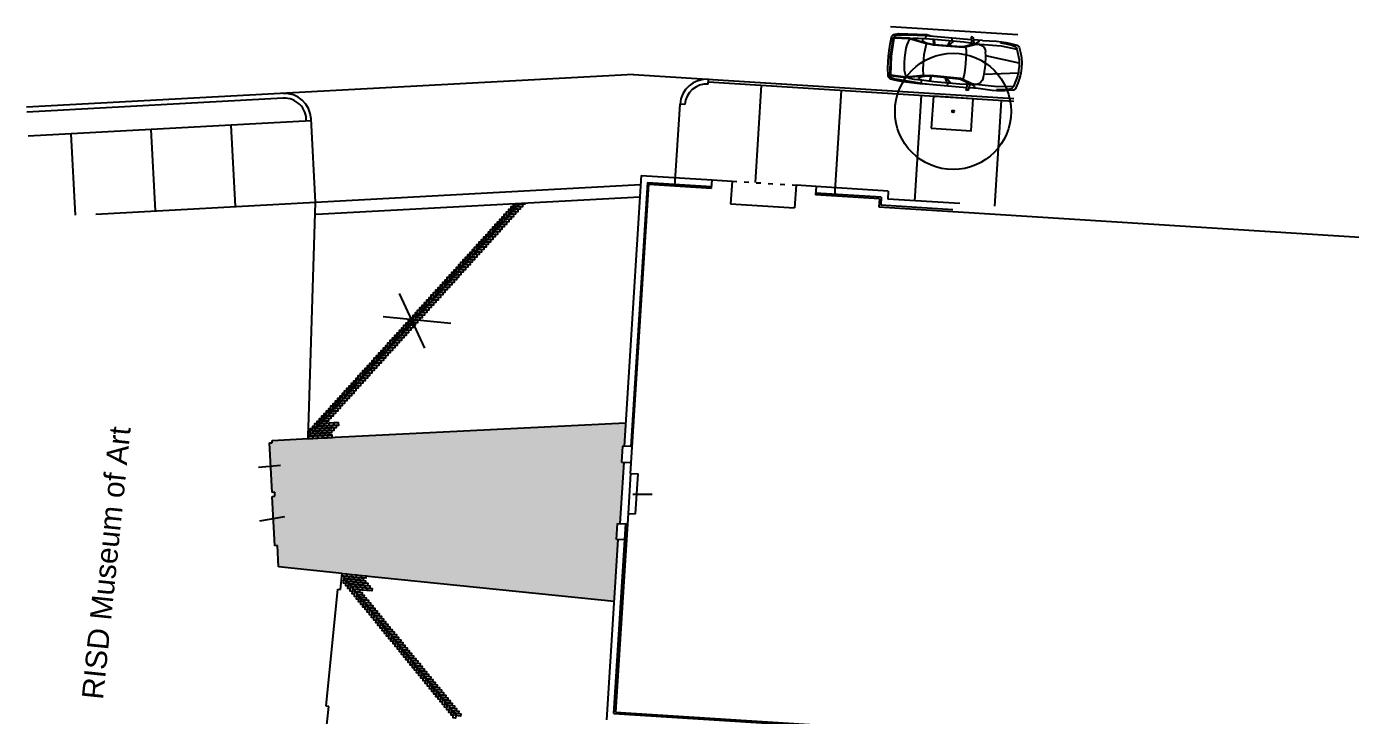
# Model space of a CAD drawing. Extents: x 4 to 262, y -261 to 351.
# Drawn here: x 161.28 to 210.86, y 200.38 to 226.16 of the extents above; entities that cross this region are included whole.
import ezdxf

# ---------------------------------------------------------------- set-up
doc = ezdxf.new("R2010")
doc.units = 0
doc.header["$LTSCALE"] = 0.1
doc.header["$MEASUREMENT"] = 0
doc.linetypes.add('ACAD_ISO03W100', pattern=[30, 12, -18])
doc.layers.get('0').update_dxf_attribs({"color": 102})
for name, color, linetype in [('Above', 2, 'Continuous'), ('Cars', 4, 'Continuous'), ('Details', 9, 'Continuous'), ('Edge', 1, 'Continuous'), ('Hatch and Paving', 252, 'Continuous'), ('HIDDEN', 204, 'Continuous'), ('Lane Stripes', 2, 'Continuous'), ('Poche', 6, 'Continuous'), ('Text', 7, 'Continuous'), ('Trees', 3, 'Continuous')]:
    doc.layers.add(name, color=color, linetype=linetype)
doc.styles.get("Standard").update_dxf_attribs({"font": 'Arial.ttf'})

# ---------------------------------------------------------------- blocks, each defined once
blk = doc.blocks.new('Tree 1')
for radius in [2.175, 0.04]:
    blk.add_circle((19.781, 19.848), radius)
blk = doc.blocks.new('Car 1')
at = {"color": 8, "linetype": 'Continuous'}
for p, q in [((29.702, 21.376), (29.672, 21.235)), ((29.742, 21.327), (29.714, 21.228)), ((29.836, 21.421), (29.776, 21.38)), ((29.809, 20.82), (29.836, 21.421)), ((29.83, 20.822), (29.859, 21.401)), ((30.55, 21.463), (29.836, 21.421)), ((30.089, 21.523), (29.839, 21.496)), ((29.859, 21.401), (30.542, 21.441)), ((30.35, 21.538), (30.089, 21.523)), ((30.547, 21.543), (30.35, 21.538)), ((30.542, 21.441), (31.234, 21.401)), ((30.743, 21.538), (30.547, 21.543)), ((31.258, 21.421), (30.55, 21.463)), ((31.004, 21.523), (30.743, 21.538)), ((31.254, 21.496), (31.004, 21.523)), ((31.234, 21.401), (31.263, 20.822)), ((31.321, 21.376), (31.258, 21.421)), ((31.258, 21.421), (31.285, 20.82)), ((31.379, 21.228), (31.351, 21.327)), ((31.421, 21.235), (31.392, 21.372)), ((29.643, 20.905), (29.613, 20.182)), ((29.672, 21.235), (29.643, 20.905)), ((29.683, 20.872), (29.643, 20.221)), ((29.714, 21.228), (29.683, 20.872)), ((29.83, 20.822), (30.062, 20.899)), ((30.062, 20.899), (30.191, 20.924)), ((30.191, 20.924), (30.368, 20.938)), ((30.368, 20.938), (30.55, 20.94)), ((30.55, 20.94), (30.725, 20.938)), ((30.725, 20.938), (30.902, 20.924)), ((30.902, 20.924), (31.012, 20.906)), ((31.012, 20.906), (31.263, 20.822)), ((31.389, 21.134), (31.379, 21.228)), ((31.421, 20.669), (31.389, 21.134)), ((31.45, 20.905), (31.421, 21.235)), ((31.48, 20.182), (31.45, 20.905)), ((29.769, 20.504), (29.763, 20.228)), ((29.789, 20.69), (29.769, 20.504)), ((29.822, 20.756), (29.789, 20.69)), ((29.789, 20.305), (29.814, 20.332)), ((29.822, 20.756), (29.809, 20.82)), ((29.814, 20.332), (29.86, 20.322)), ((29.942, 20.164), (29.822, 20.756)), ((29.962, 20.168), (29.83, 20.822)), ((31.263, 20.822), (31.131, 20.168)), ((31.285, 20.82), (31.152, 20.164)), ((31.279, 20.332), (31.234, 20.322)), ((31.305, 20.69), (31.272, 20.756)), ((31.305, 20.305), (31.279, 20.332)), ((31.324, 20.504), (31.305, 20.69)), ((31.33, 20.228), (31.324, 20.504)), ((31.45, 20.221), (31.421, 20.669)), ((29.613, 20.182), (29.639, 20.04)), ((29.643, 20.221), (29.763, 20.228)), ((29.643, 20.221), (29.643, 18.514)), ((29.763, 20.228), (29.752, 19.766)), ((29.954, 19.894), (29.755, 19.924)), ((29.755, 19.899), (29.95, 19.87)), ((29.763, 20.228), (29.789, 20.305)), ((29.86, 20.322), (29.891, 20.271)), ((29.891, 20.271), (29.924, 20.133)), ((29.924, 20.133), (29.954, 19.896)), ((29.979, 19.902), (29.942, 20.164)), ((29.954, 19.896), (29.942, 18.855)), ((30.184, 20.202), (29.962, 20.168)), ((29.967, 18.785), (29.979, 19.902)), ((30.365, 20.215), (30.184, 20.202)), ((30.543, 20.217), (30.365, 20.215)), ((30.728, 20.215), (30.543, 20.217)), ((30.909, 20.202), (30.728, 20.215)), ((31.131, 20.168), (30.909, 20.202)), ((31.152, 20.164), (31.114, 19.902)), ((31.114, 19.902), (31.126, 18.785)), ((31.169, 20.133), (31.14, 19.896)), ((31.14, 19.896), (31.338, 19.924)), ((31.14, 19.896), (31.151, 18.855)), ((31.341, 19.899), (31.143, 19.87)), ((31.202, 20.271), (31.169, 20.133)), ((31.234, 20.322), (31.202, 20.271)), ((31.33, 20.228), (31.305, 20.305)), ((31.342, 19.766), (31.33, 20.228)), ((31.45, 20.221), (31.33, 20.228)), ((31.45, 20.221), (31.45, 18.514)), ((31.454, 20.04), (31.48, 20.182)), ((29.752, 19.766), (29.752, 18.789)), ((29.948, 19.366), (29.843, 19.328)), ((31.145, 19.366), (31.25, 19.328)), ((31.342, 18.789), (31.342, 19.766)), ((29.642, 19.256), (29.752, 19.222)), ((29.843, 19.328), (29.752, 19.284)), ((29.752, 19.142), (29.87, 19.256)), ((29.87, 19.256), (29.947, 19.307)), ((29.942, 18.855), (29.932, 18.784)), ((31.223, 19.256), (31.146, 19.307)), ((31.151, 18.855), (31.161, 18.784)), ((31.344, 19.14), (31.223, 19.256)), ((31.25, 19.328), (31.344, 19.283)), ((31.451, 19.256), (31.342, 19.222)), ((29.551, 18.47), (29.538, 18.53)), ((29.538, 18.53), (29.769, 18.496)), ((29.571, 18.449), (29.774, 18.402)), ((29.643, 18.092), (29.643, 18.432)), ((29.752, 18.789), (29.784, 18.185)), ((29.769, 18.496), (29.846, 18.532)), ((29.932, 18.784), (29.777, 18.333)), ((29.795, 18.185), (29.829, 18.365)), ((29.829, 18.365), (29.943, 18.698)), ((29.943, 18.698), (29.967, 18.785)), ((29.943, 18.698), (30.062, 18.67)), ((30.062, 18.67), (30.19, 18.655)), ((30.19, 18.655), (30.551, 18.644)), ((30.551, 18.644), (30.691, 18.648)), ((30.691, 18.648), (30.903, 18.655)), ((30.903, 18.655), (31.031, 18.67)), ((31.031, 18.67), (31.15, 18.698)), ((31.126, 18.785), (31.15, 18.698)), ((31.15, 18.698), (31.264, 18.365)), ((31.161, 18.784), (31.316, 18.333)), ((31.325, 18.496), (31.248, 18.532)), ((31.264, 18.365), (31.298, 18.185)), ((31.316, 18.333), (31.342, 18.789)), ((31.522, 18.449), (31.32, 18.402)), ((31.555, 18.53), (31.325, 18.496)), ((31.45, 18.092), (31.45, 18.432)), ((31.542, 18.47), (31.555, 18.53)), ((29.643, 18.092), (29.62, 17.566)), ((29.705, 18.239), (29.643, 18.204)), ((29.777, 18.333), (29.705, 18.239)), ((29.784, 18.185), (29.779, 17.375)), ((30.206, 17.913), (30.054, 17.938)), ((30.366, 16.648), (30.206, 17.913)), ((30.547, 17.902), (30.206, 17.913)), ((30.887, 17.913), (30.547, 17.902)), ((30.887, 17.913), (30.727, 16.648)), ((31.039, 17.938), (30.887, 17.913)), ((31.309, 18.185), (31.316, 18.333)), ((31.315, 17.375), (31.309, 18.185)), ((31.316, 18.333), (31.389, 18.239)), ((31.389, 18.239), (31.451, 18.204)), ((31.473, 17.566), (31.45, 18.092)), ((29.62, 17.566), (29.626, 17.384)), ((29.626, 17.384), (29.642, 17.219)), ((29.694, 17.185), (29.676, 17.408)), ((29.779, 17.375), (29.843, 16.78)), ((31.251, 16.78), (31.315, 17.375)), ((31.417, 17.408), (31.4, 17.185)), ((31.441, 17.087), (31.467, 17.384)), ((31.467, 17.384), (31.473, 17.566)), ((29.642, 17.219), (29.672, 17.173)), ((29.642, 17.219), (29.653, 17.087)), ((29.653, 17.087), (29.701, 16.784)), ((29.672, 17.173), (29.689, 17.09)), ((29.689, 17.09), (29.73, 16.918)), ((29.73, 16.918), (29.694, 17.185)), ((29.73, 16.918), (29.756, 16.848)), ((31.338, 16.848), (31.363, 16.918)), ((31.4, 17.185), (31.363, 16.918)), ((31.363, 16.918), (31.4, 17.074)), ((31.392, 16.784), (31.421, 16.954)), ((31.4, 17.074), (31.421, 17.173)), ((31.421, 17.173), (31.451, 17.219)), ((31.421, 16.954), (31.441, 17.087)), ((29.756, 16.848), (29.789, 16.813)), ((29.789, 16.813), (29.843, 16.78)), ((29.843, 16.78), (30.238, 16.663)), ((30.547, 16.543), (30.547, 16.543)), ((30.855, 16.663), (31.251, 16.78)), ((31.251, 16.78), (31.305, 16.813)), ((31.293, 16.689), (31.324, 16.702)), ((31.305, 16.813), (31.338, 16.848))]:
    blk.add_line(p, q, dxfattribs=at)
for centre, radius, start, end in [((29.857, 21.339), 0.159, 96.1654, 166.417), ((29.844, 21.298), 0.106, 124.732, 163.999), ((31.237, 21.339), 0.159, 12.0139, 81.7918), ((31.249, 21.298), 0.106, 16.0009, 47.497), ((29.577, 18.475), 0.0265, 191.8561, 256.8464), ((31.516, 18.475), 0.0265, 283.1524, 348.1427), ((30.107, 18.253), 0.32, 192.2413, 260.4689), ((30.987, 18.253), 0.319, 279.531, 347.7586), ((29.805, 16.802), 0.106, 189.5619, 249.9003), ((30.547, 18.523), 1.98, 246.8697, 292.1307), ((30.547, 18.805), 2.164, 261.8061, 278.1938), ((31.288, 16.802), 0.106, 290.0997, 350.438)]:
    blk.add_arc(centre, radius, start, end, dxfattribs=at)

msp = doc.modelspace()

# ---------------------------------------------------------------- hatches: boundary and pattern name
at = {"layer": 'Hatch and Paving'}
h = msp.add_hatch(dxfattribs=at)
h.set_pattern_fill('AR-BRSTD', color=256, scale=0.03, angle=93.1808)
h.set_pattern_definition([(93.18078, (-3.958584, 85.50301), (-0.07988674, -0.004439483), []), (183.18078, (-3.95858, 85.50301), (-0.07322835, -0.124254615), [0.08001, -0.08001])])
h.paths.add_polyline_path([(183.653, 209.857), (183.563, 209.863), (183.601, 210.462), (183.66, 210.458), (183.716, 211.331), (171.831, 210.739), (170.483, 210.672), (170.487, 210.582), (170.388, 210.577), (170.48, 208.729), (170.579, 208.734), (170.587, 208.585), (170.487, 208.58), (170.579, 206.732), (170.679, 206.737), (170.719, 205.938), (173.106, 205.695), (173.285, 205.676), (173.464, 205.658), (173.644, 205.64), (173.823, 205.622), (174.002, 205.603), (183.293, 204.656), (183.439, 206.965), (183.38, 206.969), (183.417, 207.568), (183.507, 207.562)])

# ---------------------------------------------------------------- linework, layer by layer
at = {"layer": 'Above', "linetype": 'ACAD_ISO03W100', "ltscale": 0.15}
msp.add_line((187.705, 220.373), (190.1, 220.221), dxfattribs=at)
at = {"layer": 'Cars'}
for p, q in [((184.301, 220.588), (183.66, 210.458)), ((184.535, 220.323), (183.91, 210.442)), ((184.301, 220.588), (186.956, 220.42)), ((184.535, 220.323), (186.94, 220.17)), ((193.553, 220.002), (190.848, 220.174)), ((193.288, 219.769), (190.833, 219.924)), ((193.288, 219.769), (193.269, 219.469)), ((193.553, 220.002), (193.534, 219.703)), ((196.239, 219.532), (193.534, 219.703)), ((195.973, 219.298), (193.269, 219.469)), ((183.601, 210.462), (183.563, 209.863)), ((183.91, 210.442), (183.601, 210.462)), ((183.563, 209.863), (183.872, 209.844)), ((183.872, 209.844), (183.932, 209.84)), ((183.278, 200.452), (183.727, 207.548)), ((183.38, 206.969), (183.417, 207.568)), ((183.417, 207.568), (183.727, 207.548)), ((183.727, 207.548), (183.787, 207.544)), ((183.012, 200.219), (183.439, 206.965)), ((183.689, 206.949), (183.38, 206.969)), ((183.278, 200.452), (191.97, 199.902))]:
    msp.add_line(p, q, dxfattribs=at)
at = {"layer": 'Details'}
for p, q in [((186.807, 224.006), (186.819, 224.186)), ((186.812, 224.086), (198.251, 223.362)), ((170.898, 223.475), (161.293, 222.956)), ((185.564, 220.197), (185.758, 223.251)), ((185.937, 223.24), (185.758, 223.251)), ((171.945, 222.63), (161.341, 222.058)), ((172.109, 219.585), (171.941, 222.71)), ((172.109, 219.585), (184.28, 220.242)), ((172.134, 219.135), (184.251, 219.79)), ((171.831, 210.739), (183.716, 211.331)), ((173.106, 205.695), (183.293, 204.656))]:
    msp.add_line(p, q, dxfattribs=at)
msp.add_lwpolyline([(195.165, 222.355), (196.662, 222.261), (196.738, 223.458), (195.241, 223.553)], close=True, dxfattribs=at)
for centre, radius, start, end in [((186.756, 223.188), 1, 86.379, 176.379), ((170.942, 222.656), 1, 3.0914, 93.0914), ((186.756, 223.188), 0.82, 86.379, 176.379), ((170.942, 222.656), 0.82, 357.4927, 93.0914)]:
    msp.add_arc(centre, radius, start, end, dxfattribs=at)
at = {"layer": 'Edge'}
for p, q in [((184.012, 224.364), (161.283, 223.136)), ((184.012, 224.364), (198.258, 223.462)), ((183.653, 209.857), (183.507, 207.562)), ((183.907, 209.441), (183.812, 207.944))]:
    msp.add_line(p, q, dxfattribs=at)
at = {"layer": 'Hatch and Paving'}
for p, q in [((188.578, 220.317), (188.808, 223.96)), ((191.552, 219.818), (191.802, 223.771)), ((194.546, 219.629), (194.796, 223.581)), ((197.54, 219.439), (197.79, 223.392)), ((163.123, 219.099), (162.958, 222.145)), ((166.118, 219.261), (165.954, 222.307)), ((169.114, 219.423), (168.949, 222.469))]:
    msp.add_line(p, q, dxfattribs=at)
for points in [[(179.348, 219.043), (179.339, 219.223), (179.249, 219.218), (179.258, 219.039)], [(179.433, 219.138), (179.424, 219.317), (179.334, 219.313), (179.343, 219.133)], [(179.519, 219.232), (179.51, 219.412), (179.42, 219.407), (179.429, 219.227)], [(179.433, 219.138), (179.613, 219.146), (179.608, 219.236), (179.429, 219.227)], [(179.604, 219.326), (179.595, 219.506), (179.505, 219.502), (179.514, 219.322)], [(179.519, 219.232), (179.698, 219.241), (179.694, 219.331), (179.514, 219.322)], [(179.604, 219.326), (179.784, 219.335), (179.779, 219.425), (179.6, 219.416)], [(179.689, 219.421), (179.869, 219.43), (179.865, 219.519), (179.685, 219.511)], [(178.835, 218.477), (178.826, 218.657), (178.736, 218.652), (178.745, 218.473)], [(178.921, 218.571), (178.912, 218.751), (178.822, 218.747), (178.831, 218.567)], [(179.006, 218.666), (178.997, 218.846), (178.907, 218.841), (178.916, 218.661)], [(178.921, 218.571), (179.1, 218.58), (179.096, 218.67), (178.916, 218.661)], [(179.092, 218.76), (179.083, 218.94), (178.993, 218.935), (179.002, 218.756)], [(179.006, 218.666), (179.186, 218.675), (179.181, 218.765), (179.002, 218.756)], [(179.177, 218.854), (179.168, 219.034), (179.078, 219.03), (179.087, 218.85)], [(179.092, 218.76), (179.271, 218.769), (179.267, 218.859), (179.087, 218.85)], [(179.262, 218.949), (179.253, 219.129), (179.163, 219.124), (179.172, 218.944)], [(179.177, 218.854), (179.357, 218.863), (179.352, 218.953), (179.172, 218.944)], [(179.262, 218.949), (179.442, 218.958), (179.438, 219.048), (179.258, 219.039)], [(179.348, 219.043), (179.528, 219.052), (179.523, 219.142), (179.343, 219.133)], [(178.408, 218.005), (178.399, 218.185), (178.309, 218.18), (178.318, 218.001)], [(178.494, 218.1), (178.485, 218.279), (178.395, 218.275), (178.404, 218.095)], [(178.579, 218.194), (178.57, 218.374), (178.48, 218.369), (178.489, 218.189)], [(178.494, 218.1), (178.673, 218.108), (178.669, 218.198), (178.489, 218.189)], [(178.664, 218.288), (178.655, 218.468), (178.566, 218.464), (178.575, 218.284)], [(178.579, 218.194), (178.759, 218.203), (178.754, 218.293), (178.575, 218.284)], [(178.75, 218.383), (178.741, 218.562), (178.651, 218.558), (178.66, 218.378)], [(178.664, 218.288), (178.844, 218.297), (178.84, 218.387), (178.66, 218.378)], [(178.75, 218.383), (178.93, 218.392), (178.925, 218.481), (178.745, 218.473)], [(178.835, 218.477), (179.015, 218.486), (179.011, 218.576), (178.831, 218.567)], [(177.981, 217.533), (177.972, 217.713), (177.882, 217.709), (177.891, 217.529)], [(178.067, 217.628), (178.058, 217.808), (177.968, 217.803), (177.977, 217.623)], [(178.152, 217.722), (178.143, 217.902), (178.053, 217.897), (178.062, 217.718)], [(178.067, 217.628), (178.246, 217.637), (178.242, 217.727), (178.062, 217.718)], [(178.237, 217.816), (178.228, 217.996), (178.139, 217.992), (178.147, 217.812)], [(178.152, 217.722), (178.332, 217.731), (178.327, 217.821), (178.147, 217.812)], [(178.323, 217.911), (178.314, 218.091), (178.224, 218.086), (178.233, 217.906)], [(178.237, 217.816), (178.417, 217.825), (178.413, 217.915), (178.233, 217.906)], [(178.323, 217.911), (178.503, 217.92), (178.498, 218.01), (178.318, 218.001)], [(178.408, 218.005), (178.588, 218.014), (178.583, 218.104), (178.404, 218.095)], [(177.554, 217.062), (177.545, 217.241), (177.455, 217.237), (177.464, 217.057)], [(177.639, 217.156), (177.631, 217.336), (177.541, 217.331), (177.55, 217.151)], [(177.554, 217.062), (177.734, 217.07), (177.729, 217.16), (177.55, 217.151)], [(177.725, 217.25), (177.716, 217.43), (177.626, 217.426), (177.635, 217.246)], [(177.639, 217.156), (177.819, 217.165), (177.815, 217.255), (177.635, 217.246)], [(177.81, 217.345), (177.801, 217.524), (177.711, 217.52), (177.72, 217.34)], [(177.725, 217.25), (177.905, 217.259), (177.9, 217.349), (177.72, 217.34)], [(177.896, 217.439), (177.887, 217.619), (177.797, 217.614), (177.806, 217.435)], [(177.81, 217.345), (177.99, 217.354), (177.986, 217.443), (177.806, 217.435)], [(177.896, 217.439), (178.075, 217.448), (178.071, 217.538), (177.891, 217.529)], [(177.981, 217.533), (178.161, 217.542), (178.156, 217.632), (177.977, 217.623)], [(177.042, 216.495), (177.033, 216.675), (176.943, 216.671), (176.952, 216.491)], [(177.127, 216.59), (177.118, 216.77), (177.028, 216.765), (177.037, 216.585)], [(177.212, 216.684), (177.203, 216.864), (177.114, 216.859), (177.123, 216.68)], [(177.127, 216.59), (177.307, 216.599), (177.302, 216.689), (177.123, 216.68)], [(177.298, 216.778), (177.289, 216.958), (177.199, 216.954), (177.208, 216.774)], [(177.212, 216.684), (177.392, 216.693), (177.388, 216.783), (177.208, 216.774)], [(177.383, 216.873), (177.374, 217.053), (177.284, 217.048), (177.293, 216.868)], [(177.298, 216.778), (177.478, 216.787), (177.473, 216.877), (177.293, 216.868)], [(177.469, 216.967), (177.46, 217.147), (177.37, 217.142), (177.379, 216.963)], [(177.383, 216.873), (177.563, 216.882), (177.559, 216.972), (177.379, 216.963)], [(177.469, 216.967), (177.648, 216.976), (177.644, 217.066), (177.464, 217.057)], [(176.615, 216.024), (176.606, 216.203), (176.516, 216.199), (176.525, 216.019)], [(176.7, 216.118), (176.691, 216.298), (176.601, 216.293), (176.61, 216.113)], [(176.785, 216.212), (176.776, 216.392), (176.686, 216.388), (176.695, 216.208)], [(176.7, 216.118), (176.88, 216.127), (176.875, 216.217), (176.695, 216.208)], [(176.871, 216.307), (176.862, 216.486), (176.772, 216.482), (176.781, 216.302)], [(176.785, 216.212), (176.965, 216.221), (176.961, 216.311), (176.781, 216.302)], [(176.956, 216.401), (176.947, 216.581), (176.857, 216.576), (176.866, 216.397)], [(176.871, 216.307), (177.051, 216.316), (177.046, 216.405), (176.866, 216.397)], [(176.956, 216.401), (177.136, 216.41), (177.131, 216.5), (176.952, 216.491)], [(177.042, 216.495), (177.221, 216.504), (177.217, 216.594), (177.037, 216.585)], [(176.187, 215.552), (176.178, 215.732), (176.089, 215.727), (176.098, 215.547)], [(176.273, 215.646), (176.264, 215.826), (176.174, 215.821), (176.183, 215.642)], [(176.358, 215.74), (176.349, 215.92), (176.259, 215.916), (176.268, 215.736)], [(176.273, 215.646), (176.453, 215.655), (176.448, 215.745), (176.268, 215.736)], [(176.444, 215.835), (176.435, 216.015), (176.345, 216.01), (176.354, 215.83)], [(176.358, 215.74), (176.538, 215.749), (176.534, 215.839), (176.354, 215.83)], [(176.529, 215.929), (176.52, 216.109), (176.43, 216.104), (176.439, 215.925)], [(176.444, 215.835), (176.623, 215.844), (176.619, 215.934), (176.439, 215.925)], [(176.529, 215.929), (176.709, 215.938), (176.704, 216.028), (176.525, 216.019)], [(176.615, 216.024), (176.794, 216.032), (176.79, 216.122), (176.61, 216.113)], [(175.76, 215.08), (175.751, 215.26), (175.662, 215.255), (175.67, 215.075)], [(175.846, 215.174), (175.837, 215.354), (175.747, 215.35), (175.756, 215.17)], [(175.76, 215.08), (175.94, 215.089), (175.936, 215.179), (175.756, 215.17)], [(175.931, 215.269), (175.922, 215.448), (175.832, 215.444), (175.841, 215.264)], [(175.846, 215.174), (176.026, 215.183), (176.021, 215.273), (175.841, 215.264)], [(176.017, 215.363), (176.008, 215.543), (175.918, 215.538), (175.927, 215.359)], [(175.931, 215.269), (176.111, 215.278), (176.106, 215.367), (175.927, 215.359)], [(176.102, 215.457), (176.093, 215.637), (176.003, 215.633), (176.012, 215.453)], [(176.017, 215.363), (176.196, 215.372), (176.192, 215.462), (176.012, 215.453)], [(176.102, 215.457), (176.282, 215.466), (176.277, 215.556), (176.098, 215.547)], [(176.187, 215.552), (176.367, 215.561), (176.363, 215.651), (176.183, 215.642)], [(175.248, 214.514), (175.239, 214.694), (175.149, 214.689), (175.158, 214.509)], [(175.333, 214.608), (175.324, 214.788), (175.234, 214.783), (175.243, 214.604)], [(175.419, 214.702), (175.41, 214.882), (175.32, 214.878), (175.329, 214.698)], [(175.333, 214.608), (175.513, 214.617), (175.509, 214.707), (175.329, 214.698)], [(175.504, 214.797), (175.495, 214.977), (175.405, 214.972), (175.414, 214.792)], [(175.419, 214.702), (175.598, 214.711), (175.594, 214.801), (175.414, 214.792)], [(175.59, 214.891), (175.581, 215.071), (175.491, 215.066), (175.5, 214.887)], [(175.504, 214.797), (175.684, 214.806), (175.679, 214.896), (175.5, 214.887)], [(175.675, 214.986), (175.666, 215.165), (175.576, 215.161), (175.585, 214.981)], [(175.59, 214.891), (175.769, 214.9), (175.765, 214.99), (175.585, 214.981)], [(175.675, 214.986), (175.855, 214.995), (175.85, 215.084), (175.67, 215.075)], [(174.821, 214.042), (174.812, 214.222), (174.722, 214.217), (174.731, 214.037)], [(174.906, 214.136), (174.897, 214.316), (174.807, 214.312), (174.816, 214.132)], [(174.992, 214.231), (174.983, 214.41), (174.893, 214.406), (174.902, 214.226)], [(174.906, 214.136), (175.086, 214.145), (175.082, 214.235), (174.902, 214.226)], [(175.077, 214.325), (175.068, 214.505), (174.978, 214.5), (174.987, 214.321)], [(174.992, 214.231), (175.171, 214.24), (175.167, 214.329), (174.987, 214.321)], [(175.162, 214.419), (175.154, 214.599), (175.064, 214.595), (175.073, 214.415)], [(175.077, 214.325), (175.257, 214.334), (175.252, 214.424), (175.073, 214.415)], [(175.162, 214.419), (175.342, 214.428), (175.338, 214.518), (175.158, 214.509)], [(175.248, 214.514), (175.428, 214.523), (175.423, 214.613), (175.243, 214.604)], [(174.394, 213.57), (174.385, 213.75), (174.295, 213.745), (174.304, 213.566)], [(174.479, 213.664), (174.47, 213.844), (174.38, 213.84), (174.389, 213.66)], [(174.565, 213.759), (174.556, 213.939), (174.466, 213.934), (174.475, 213.754)], [(174.479, 213.664), (174.659, 213.673), (174.654, 213.763), (174.475, 213.754)], [(174.65, 213.853), (174.641, 214.033), (174.551, 214.028), (174.56, 213.849)], [(174.565, 213.759), (174.744, 213.768), (174.74, 213.858), (174.56, 213.849)], [(174.735, 213.948), (174.726, 214.127), (174.637, 214.123), (174.646, 213.943)], [(174.65, 213.853), (174.83, 213.862), (174.825, 213.952), (174.646, 213.943)], [(174.735, 213.948), (174.915, 213.957), (174.911, 214.046), (174.731, 214.037)], [(174.821, 214.042), (175.001, 214.051), (174.996, 214.141), (174.816, 214.132)], [(173.967, 213.098), (173.958, 213.278), (173.868, 213.274), (173.877, 213.094)], [(174.052, 213.193), (174.043, 213.372), (173.953, 213.368), (173.962, 213.188)], [(173.967, 213.098), (174.146, 213.107), (174.142, 213.197), (173.962, 213.188)], [(174.137, 213.287), (174.129, 213.467), (174.039, 213.462), (174.048, 213.283)], [(174.052, 213.193), (174.232, 213.202), (174.227, 213.291), (174.048, 213.283)], [(174.223, 213.381), (174.214, 213.561), (174.124, 213.557), (174.133, 213.377)], [(174.137, 213.287), (174.317, 213.296), (174.313, 213.386), (174.133, 213.377)], [(174.308, 213.476), (174.299, 213.656), (174.209, 213.651), (174.218, 213.471)], [(174.223, 213.381), (174.403, 213.39), (174.398, 213.48), (174.218, 213.471)], [(174.308, 213.476), (174.488, 213.485), (174.484, 213.575), (174.304, 213.566)], [(174.394, 213.57), (174.574, 213.579), (174.569, 213.669), (174.389, 213.66)], [(173.454, 212.532), (173.445, 212.712), (173.355, 212.707), (173.364, 212.528)], [(173.54, 212.626), (173.531, 212.806), (173.441, 212.802), (173.45, 212.622)], [(173.625, 212.721), (173.616, 212.901), (173.526, 212.896), (173.535, 212.716)], [(173.54, 212.626), (173.719, 212.635), (173.715, 212.725), (173.535, 212.716)], [(173.71, 212.815), (173.701, 212.995), (173.612, 212.99), (173.621, 212.811)], [(173.625, 212.721), (173.805, 212.73), (173.8, 212.82), (173.621, 212.811)], [(173.796, 212.91), (173.787, 213.089), (173.697, 213.085), (173.706, 212.905)], [(173.71, 212.815), (173.89, 212.824), (173.886, 212.914), (173.706, 212.905)], [(173.881, 213.004), (173.872, 213.184), (173.782, 213.179), (173.791, 212.999)], [(173.796, 212.91), (173.976, 212.919), (173.971, 213.008), (173.791, 212.999)], [(173.881, 213.004), (174.061, 213.013), (174.057, 213.103), (173.877, 213.094)], [(173.027, 212.06), (173.018, 212.24), (172.928, 212.236), (172.937, 212.056)], [(173.113, 212.155), (173.104, 212.334), (173.014, 212.33), (173.023, 212.15)], [(173.198, 212.249), (173.189, 212.429), (173.099, 212.424), (173.108, 212.245)], [(173.113, 212.155), (173.292, 212.164), (173.288, 212.253), (173.108, 212.245)], [(173.283, 212.343), (173.274, 212.523), (173.185, 212.519), (173.193, 212.339)], [(173.198, 212.249), (173.378, 212.258), (173.373, 212.348), (173.193, 212.339)], [(173.369, 212.438), (173.36, 212.618), (173.27, 212.613), (173.279, 212.433)], [(173.283, 212.343), (173.463, 212.352), (173.459, 212.442), (173.279, 212.433)], [(173.369, 212.438), (173.549, 212.447), (173.544, 212.537), (173.364, 212.528)], [(173.454, 212.532), (173.634, 212.541), (173.629, 212.631), (173.45, 212.622)], [(172.6, 211.588), (172.591, 211.768), (172.501, 211.764), (172.51, 211.584)], [(172.685, 211.683), (172.677, 211.863), (172.587, 211.858), (172.596, 211.678)], [(172.771, 211.777), (172.762, 211.957), (172.672, 211.952), (172.681, 211.773)], [(172.685, 211.683), (172.865, 211.692), (172.861, 211.782), (172.681, 211.773)], [(172.856, 211.872), (172.847, 212.051), (172.757, 212.047), (172.766, 211.867)], [(172.771, 211.777), (172.951, 211.786), (172.946, 211.876), (172.766, 211.867)], [(172.942, 211.966), (172.933, 212.146), (172.843, 212.141), (172.852, 211.961)], [(172.856, 211.872), (173.036, 211.881), (173.032, 211.97), (172.852, 211.961)], [(172.942, 211.966), (173.121, 211.975), (173.117, 212.065), (172.937, 212.056)], [(173.027, 212.06), (173.207, 212.069), (173.202, 212.159), (173.023, 212.15)], [(172.173, 211.117), (172.164, 211.296), (172.074, 211.292), (172.083, 211.112)], [(172.258, 211.211), (172.249, 211.391), (172.16, 211.386), (172.169, 211.207)], [(172.173, 211.117), (172.353, 211.126), (172.348, 211.215), (172.169, 211.207)], [(172.344, 211.305), (172.335, 211.485), (172.245, 211.481), (172.254, 211.301)], [(172.258, 211.211), (172.438, 211.22), (172.434, 211.31), (172.254, 211.301)], [(172.429, 211.4), (172.42, 211.58), (172.33, 211.575), (172.339, 211.395)], [(172.344, 211.305), (172.524, 211.314), (172.519, 211.404), (172.339, 211.395)], [(172.353, 211.126), (172.533, 211.135), (172.528, 211.224), (172.348, 211.215)], [(172.515, 211.494), (172.506, 211.674), (172.416, 211.669), (172.425, 211.49)], [(172.429, 211.4), (172.609, 211.409), (172.605, 211.499), (172.425, 211.49)], [(172.438, 211.22), (172.618, 211.229), (172.613, 211.319), (172.434, 211.31)], [(172.515, 211.494), (172.694, 211.503), (172.69, 211.593), (172.51, 211.584)], [(172.533, 211.135), (172.712, 211.143), (172.708, 211.233), (172.528, 211.224)], [(172.6, 211.588), (172.78, 211.597), (172.775, 211.687), (172.596, 211.678)], [(172.618, 211.229), (172.798, 211.238), (172.793, 211.328), (172.613, 211.319)], [(172.712, 211.143), (172.892, 211.152), (172.888, 211.242), (172.708, 211.233)], [(172.798, 211.238), (172.978, 211.247), (172.973, 211.337), (172.793, 211.328)], [(171.917, 210.834), (171.908, 211.013), (171.818, 211.009), (171.827, 210.829)], [(171.831, 210.739), (172.011, 210.748), (172.007, 210.838), (171.827, 210.829)], [(172.002, 210.928), (171.993, 211.108), (171.903, 211.103), (171.912, 210.923)], [(171.917, 210.834), (172.097, 210.843), (172.092, 210.932), (171.912, 210.923)], [(172.088, 211.022), (172.079, 211.202), (171.989, 211.198), (171.998, 211.018)], [(172.002, 210.928), (172.182, 210.937), (172.177, 211.027), (171.998, 211.018)], [(172.011, 210.748), (172.191, 210.757), (172.186, 210.847), (172.007, 210.838)], [(172.088, 211.022), (172.267, 211.031), (172.263, 211.121), (172.083, 211.112)], [(172.097, 210.843), (172.276, 210.851), (172.272, 210.941), (172.092, 210.932)], [(172.182, 210.937), (172.362, 210.946), (172.357, 211.036), (172.177, 211.027)], [(172.191, 210.757), (172.371, 210.766), (172.366, 210.856), (172.186, 210.847)], [(172.267, 211.031), (172.447, 211.04), (172.443, 211.13), (172.263, 211.121)], [(172.276, 210.851), (172.456, 210.86), (172.452, 210.95), (172.272, 210.941)], [(172.362, 210.946), (172.541, 210.955), (172.537, 211.045), (172.357, 211.036)], [(172.371, 210.766), (172.55, 210.775), (172.546, 210.865), (172.366, 210.856)], [(172.447, 211.04), (172.627, 211.049), (172.622, 211.139), (172.443, 211.13)], [(172.456, 210.86), (172.636, 210.869), (172.631, 210.959), (172.452, 210.95)], [(172.541, 210.955), (172.721, 210.964), (172.717, 211.054), (172.537, 211.045)], [(172.55, 210.775), (172.73, 210.784), (172.726, 210.874), (172.546, 210.865)], [(172.627, 211.049), (172.807, 211.058), (172.802, 211.148), (172.622, 211.139)], [(173.187, 205.596), (173.168, 205.417), (173.079, 205.426), (173.097, 205.605)], [(173.106, 205.695), (173.285, 205.676), (173.276, 205.587), (173.097, 205.605)], [(173.267, 205.497), (173.249, 205.318), (173.159, 205.327), (173.178, 205.506)], [(173.187, 205.596), (173.366, 205.578), (173.357, 205.488), (173.178, 205.506)], [(173.348, 205.399), (173.329, 205.22), (173.24, 205.229), (173.258, 205.408)], [(173.267, 205.497), (173.446, 205.479), (173.437, 205.389), (173.258, 205.408)], [(173.285, 205.676), (173.464, 205.658), (173.455, 205.569), (173.276, 205.587)], [(173.428, 205.3), (173.41, 205.121), (173.32, 205.13), (173.338, 205.309)], [(173.348, 205.399), (173.527, 205.38), (173.517, 205.291), (173.338, 205.309)], [(173.366, 205.578), (173.545, 205.559), (173.536, 205.47), (173.357, 205.488)], [(173.428, 205.3), (173.607, 205.282), (173.598, 205.192), (173.419, 205.21)], [(173.446, 205.479), (173.625, 205.461), (173.616, 205.371), (173.437, 205.389)], [(173.464, 205.658), (173.644, 205.64), (173.634, 205.55), (173.455, 205.569)], [(173.527, 205.38), (173.706, 205.362), (173.697, 205.273), (173.517, 205.291)], [(173.545, 205.559), (173.724, 205.541), (173.715, 205.452), (173.536, 205.47)], [(173.607, 205.282), (173.786, 205.263), (173.777, 205.174), (173.598, 205.192)], [(173.625, 205.461), (173.804, 205.443), (173.795, 205.353), (173.616, 205.371)], [(173.644, 205.64), (173.823, 205.622), (173.813, 205.532), (173.634, 205.55)], [(173.706, 205.362), (173.885, 205.344), (173.876, 205.254), (173.697, 205.273)], [(173.724, 205.541), (173.903, 205.523), (173.894, 205.433), (173.715, 205.452)], [(173.786, 205.263), (173.965, 205.245), (173.956, 205.156), (173.777, 205.174)], [(173.804, 205.443), (173.983, 205.424), (173.974, 205.335), (173.795, 205.353)], [(173.823, 205.622), (174.002, 205.603), (173.993, 205.514), (173.813, 205.532)], [(173.885, 205.344), (174.064, 205.326), (174.055, 205.236), (173.876, 205.254)], [(173.508, 205.201), (173.49, 205.022), (173.401, 205.031), (173.419, 205.21)], [(173.589, 205.103), (173.571, 204.924), (173.481, 204.933), (173.499, 205.112)], [(173.508, 205.201), (173.687, 205.183), (173.678, 205.094), (173.499, 205.112)], [(173.669, 205.004), (173.651, 204.825), (173.561, 204.834), (173.58, 205.013)], [(173.589, 205.103), (173.768, 205.084), (173.759, 204.995), (173.58, 205.013)], [(173.75, 204.905), (173.731, 204.726), (173.642, 204.735), (173.66, 204.914)], [(173.669, 205.004), (173.848, 204.986), (173.839, 204.896), (173.66, 204.914)], [(173.687, 205.183), (173.866, 205.165), (173.857, 205.075), (173.678, 205.094)], [(173.83, 204.807), (173.812, 204.628), (173.722, 204.637), (173.74, 204.816)], [(173.75, 204.905), (173.929, 204.887), (173.92, 204.798), (173.74, 204.816)], [(173.83, 204.807), (174.009, 204.788), (174, 204.699), (173.821, 204.717)], [(173.866, 205.165), (174.046, 205.147), (174.036, 205.057), (173.857, 205.075)], [(173.965, 205.245), (174.144, 205.227), (174.135, 205.137), (173.956, 205.156)], [(174.046, 205.147), (174.225, 205.128), (174.216, 205.039), (174.036, 205.057)], [(173.91, 204.708), (173.892, 204.529), (173.803, 204.538), (173.821, 204.717)], [(173.991, 204.609), (173.973, 204.43), (173.883, 204.439), (173.901, 204.618)], [(173.91, 204.708), (174.089, 204.69), (174.08, 204.6), (173.901, 204.618)], [(174.071, 204.511), (174.053, 204.332), (173.963, 204.341), (173.982, 204.52)], [(173.991, 204.609), (174.17, 204.591), (174.161, 204.502), (173.982, 204.52)], [(174.152, 204.412), (174.133, 204.233), (174.044, 204.242), (174.062, 204.421)], [(174.071, 204.511), (174.25, 204.492), (174.241, 204.403), (174.062, 204.421)], [(174.232, 204.313), (174.214, 204.134), (174.124, 204.143), (174.143, 204.322)], [(174.152, 204.412), (174.331, 204.394), (174.322, 204.304), (174.143, 204.322)], [(174.232, 204.313), (174.411, 204.295), (174.402, 204.206), (174.223, 204.224)], [(174.312, 204.215), (174.294, 204.036), (174.205, 204.045), (174.223, 204.224)], [(174.393, 204.116), (174.375, 203.937), (174.285, 203.946), (174.303, 204.125)], [(174.312, 204.215), (174.492, 204.196), (174.482, 204.107), (174.303, 204.125)], [(174.473, 204.017), (174.455, 203.838), (174.366, 203.847), (174.384, 204.026)], [(174.393, 204.116), (174.572, 204.098), (174.563, 204.008), (174.384, 204.026)], [(174.554, 203.919), (174.535, 203.74), (174.446, 203.749), (174.464, 203.928)], [(174.473, 204.017), (174.652, 203.999), (174.643, 203.91), (174.464, 203.928)], [(174.634, 203.82), (174.616, 203.641), (174.526, 203.65), (174.545, 203.829)], [(174.554, 203.919), (174.733, 203.9), (174.724, 203.811), (174.545, 203.829)], [(174.634, 203.82), (174.813, 203.802), (174.804, 203.712), (174.625, 203.73)], [(174.715, 203.721), (174.696, 203.542), (174.607, 203.551), (174.625, 203.73)], [(174.795, 203.623), (174.777, 203.444), (174.687, 203.453), (174.705, 203.632)], [(174.715, 203.721), (174.894, 203.703), (174.884, 203.614), (174.705, 203.632)], [(174.875, 203.524), (174.857, 203.345), (174.768, 203.354), (174.786, 203.533)], [(174.795, 203.623), (174.974, 203.604), (174.965, 203.515), (174.786, 203.533)], [(174.956, 203.425), (174.938, 203.246), (174.848, 203.255), (174.866, 203.435)], [(174.875, 203.524), (175.054, 203.506), (175.045, 203.416), (174.866, 203.435)], [(175.036, 203.327), (175.018, 203.148), (174.928, 203.157), (174.947, 203.336)], [(174.956, 203.425), (175.135, 203.407), (175.126, 203.318), (174.947, 203.336)], [(175.036, 203.327), (175.215, 203.308), (175.206, 203.219), (175.027, 203.237)], [(175.117, 203.228), (175.098, 203.049), (175.009, 203.058), (175.027, 203.237)], [(175.197, 203.129), (175.179, 202.95), (175.089, 202.959), (175.107, 203.139)], [(175.117, 203.228), (175.296, 203.21), (175.287, 203.12), (175.107, 203.139)], [(175.277, 203.031), (175.259, 202.852), (175.17, 202.861), (175.188, 203.04)], [(175.197, 203.129), (175.376, 203.111), (175.367, 203.022), (175.188, 203.04)], [(175.358, 202.932), (175.34, 202.753), (175.25, 202.762), (175.268, 202.941)], [(175.277, 203.031), (175.456, 203.012), (175.447, 202.923), (175.268, 202.941)], [(175.438, 202.833), (175.42, 202.654), (175.33, 202.663), (175.349, 202.843)], [(175.358, 202.932), (175.537, 202.914), (175.528, 202.824), (175.349, 202.843)], [(175.438, 202.833), (175.617, 202.815), (175.608, 202.726), (175.429, 202.744)], [(175.519, 202.735), (175.5, 202.556), (175.411, 202.565), (175.429, 202.744)], [(175.599, 202.636), (175.581, 202.457), (175.491, 202.466), (175.51, 202.645)], [(175.519, 202.735), (175.698, 202.717), (175.689, 202.627), (175.51, 202.645)], [(175.679, 202.537), (175.661, 202.358), (175.572, 202.367), (175.59, 202.547)], [(175.599, 202.636), (175.778, 202.618), (175.769, 202.528), (175.59, 202.547)], [(175.76, 202.439), (175.742, 202.26), (175.652, 202.269), (175.67, 202.448)], [(175.679, 202.537), (175.859, 202.519), (175.849, 202.43), (175.67, 202.448)], [(175.84, 202.34), (175.822, 202.161), (175.732, 202.17), (175.751, 202.349)], [(175.76, 202.439), (175.939, 202.421), (175.93, 202.331), (175.751, 202.349)], [(175.84, 202.34), (176.019, 202.322), (176.01, 202.232), (175.831, 202.251)], [(175.921, 202.241), (175.902, 202.062), (175.813, 202.072), (175.831, 202.251)], [(176.001, 202.143), (175.983, 201.964), (175.893, 201.973), (175.912, 202.152)], [(175.921, 202.241), (176.1, 202.223), (176.091, 202.134), (175.912, 202.152)], [(176.082, 202.044), (176.063, 201.865), (175.974, 201.874), (175.992, 202.053)], [(176.001, 202.143), (176.18, 202.125), (176.171, 202.035), (175.992, 202.053)], [(176.162, 201.945), (176.144, 201.766), (176.054, 201.776), (176.072, 201.955)], [(176.082, 202.044), (176.261, 202.026), (176.251, 201.936), (176.072, 201.955)], [(176.242, 201.847), (176.224, 201.668), (176.135, 201.677), (176.153, 201.856)], [(176.162, 201.945), (176.341, 201.927), (176.332, 201.838), (176.153, 201.856)], [(176.242, 201.847), (176.421, 201.829), (176.412, 201.739), (176.233, 201.757)], [(176.323, 201.748), (176.304, 201.569), (176.215, 201.578), (176.233, 201.757)], [(176.403, 201.649), (176.385, 201.47), (176.295, 201.48), (176.314, 201.659)], [(176.323, 201.748), (176.502, 201.73), (176.493, 201.64), (176.314, 201.659)], [(176.484, 201.551), (176.465, 201.372), (176.376, 201.381), (176.394, 201.56)], [(176.403, 201.649), (176.582, 201.631), (176.573, 201.542), (176.394, 201.56)], [(176.564, 201.452), (176.546, 201.273), (176.456, 201.282), (176.474, 201.461)], [(176.484, 201.551), (176.663, 201.533), (176.654, 201.443), (176.474, 201.461)], [(176.644, 201.354), (176.626, 201.174), (176.537, 201.184), (176.555, 201.363)], [(176.564, 201.452), (176.743, 201.434), (176.734, 201.344), (176.555, 201.363)], [(176.644, 201.354), (176.823, 201.335), (176.814, 201.246), (176.635, 201.264)], [(176.725, 201.255), (176.707, 201.076), (176.617, 201.085), (176.635, 201.264)], [(176.805, 201.156), (176.787, 200.977), (176.697, 200.986), (176.716, 201.165)], [(176.725, 201.255), (176.904, 201.237), (176.895, 201.147), (176.716, 201.165)], [(176.886, 201.058), (176.867, 200.878), (176.778, 200.888), (176.796, 201.067)], [(176.805, 201.156), (176.984, 201.138), (176.975, 201.048), (176.796, 201.067)], [(176.966, 200.959), (176.948, 200.78), (176.858, 200.789), (176.876, 200.968)], [(176.886, 201.058), (177.065, 201.039), (177.056, 200.95), (176.876, 200.968)], [(177.046, 200.86), (177.028, 200.681), (176.939, 200.69), (176.957, 200.869)], [(176.966, 200.959), (177.145, 200.941), (177.136, 200.851), (176.957, 200.869)], [(177.046, 200.86), (177.226, 200.842), (177.216, 200.752), (177.037, 200.771)], [(177.127, 200.762), (177.109, 200.582), (177.019, 200.592), (177.037, 200.771)], [(177.207, 200.663), (177.189, 200.484), (177.099, 200.493), (177.118, 200.672)], [(177.127, 200.762), (177.306, 200.743), (177.297, 200.654), (177.118, 200.672)], [(177.288, 200.564), (177.269, 200.385), (177.18, 200.394), (177.198, 200.573)], [(177.207, 200.663), (177.386, 200.645), (177.377, 200.555), (177.198, 200.573)], [(177.368, 200.466), (177.35, 200.286), (177.26, 200.296), (177.279, 200.475)], [(177.288, 200.564), (177.467, 200.546), (177.458, 200.456), (177.279, 200.475)], [(177.368, 200.466), (177.547, 200.447), (177.538, 200.358), (177.359, 200.376)]]:
    msp.add_lwpolyline(points, close=True, dxfattribs=at)
for points in [[(179.593, 219.538), (179.6, 219.416), (179.689, 219.421), (179.683, 219.543)], [(179.683, 219.543), (179.685, 219.511), (179.775, 219.515), (179.773, 219.548)], [(179.773, 219.548), (179.775, 219.515), (179.955, 219.524), (179.953, 219.558)]]:
    msp.add_lwpolyline(points, dxfattribs=at)
at = {"layer": 'Lane Stripes'}
msp.add_line((193.632, 226.16), (198.409, 225.857), dxfattribs=at)
at = {"layer": 'Poche'}
for p, q in [((183.907, 209.441), (184.591, 220.259)), ((184.591, 220.259), (186.937, 220.111)), ((186.937, 220.111), (186.956, 220.42)), ((186.956, 220.42), (187.705, 220.373)), ((187.705, 220.373), (187.651, 219.524)), ((190.1, 220.221), (190.046, 219.373)), ((190.848, 220.174), (190.1, 220.221)), ((190.848, 220.174), (190.829, 219.864)), ((193.224, 219.713), (190.829, 219.864)), ((193.224, 219.713), (193.205, 219.413)), ((193.224, 219.713), (193.205, 219.413)), ((163.882, 219.14), (172.109, 219.585)), ((171.831, 210.739), (172.109, 219.585)), ((187.651, 219.524), (190.046, 219.373)), ((193.205, 219.413), (217.057, 217.904)), ((176.201, 214.127), (175.251, 216.168)), ((174.639, 215.313), (177.169, 215.055)), ((170.483, 210.672), (171.831, 210.739)), ((170.388, 210.577), (170.487, 210.582)), ((170.48, 208.729), (170.388, 210.577)), ((170.487, 210.582), (170.483, 210.672)), ((170.801, 209.736), (169.972, 209.664)), ((183.907, 209.441), (184.186, 209.423)), ((184.091, 207.926), (184.186, 209.423)), ((170.579, 208.734), (170.48, 208.729)), ((170.587, 208.585), (170.579, 208.734)), ((170.487, 208.58), (170.587, 208.585)), ((170.579, 206.732), (170.487, 208.58)), ((183.993, 208.668), (184.714, 208.658)), ((170.942, 207.81), (170.009, 207.647)), ((183.812, 207.944), (183.341, 200.508)), ((183.812, 207.944), (184.091, 207.926)), ((170.679, 206.737), (170.579, 206.732)), ((170.719, 205.938), (170.679, 206.737)), ((173.106, 205.695), (170.719, 205.938)), ((173.045, 205.098), (173.106, 205.695)), ((172.5, 200.731), (172.946, 205.108)), ((172.946, 205.108), (173.045, 205.098)), ((172.391, 198.681), (172.599, 200.72)), ((172.599, 200.72), (172.5, 200.731)), ((183.341, 200.508), (191.974, 199.962))]:
    msp.add_line(p, q, dxfattribs=at)

# ---------------------------------------------------------------- block references
at = {"layer": 'HIDDEN', "xscale": -1, "rotation": 84.74883404311943}
msp.add_blockref('Car 1', (217.811, 253.497), dxfattribs=at)
at = {"layer": 'Trees', "rotation": 174.1807814159152}
msp.add_blockref('Tree 1', (217.672, 240.723), dxfattribs=at)

# ---------------------------------------------------------------- texts
at = {"layer": 'Text', "insert": (163.212, 199.667), "char_height": 0.8, "attachment_point": 1, "rotation": 84.1808}
msp.add_mtext_dynamic_manual_height_columns('\\pi1.3738;RISD Museum of Art', width=12.78844, gutter_width=1, heights=[0], dxfattribs=at)

doc.saveas('drawing.dxf')
